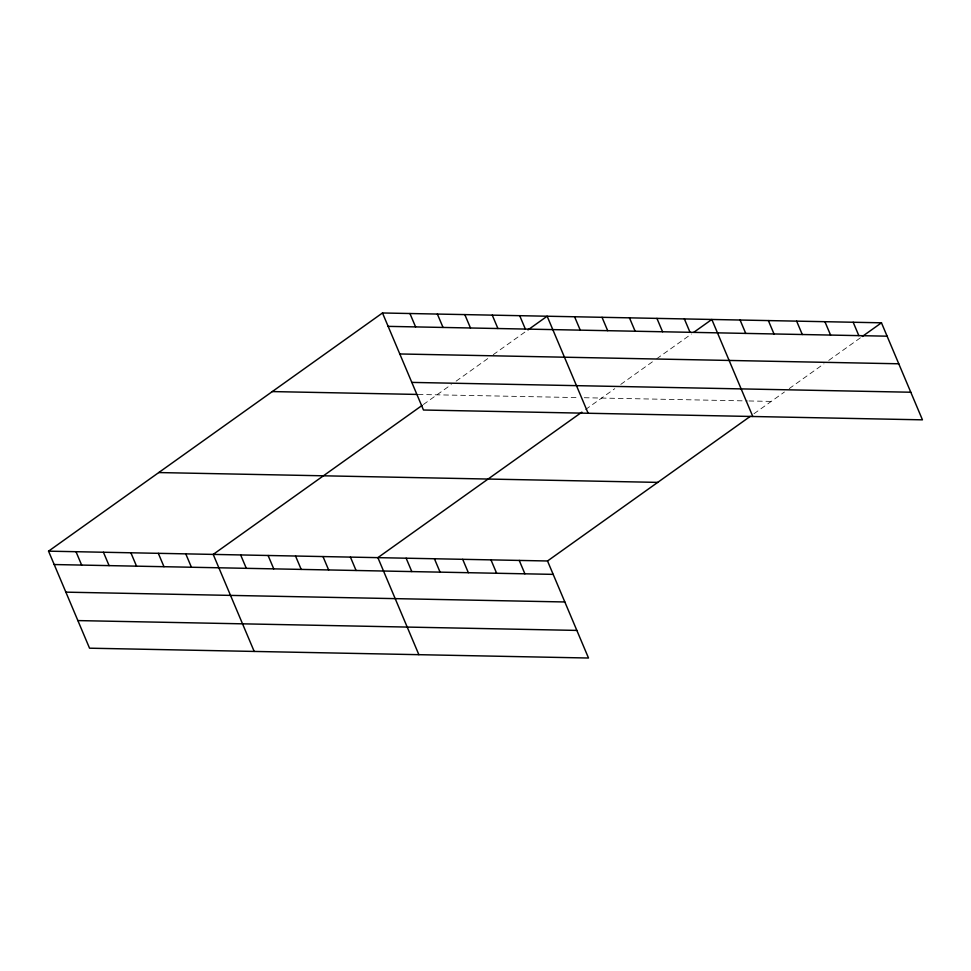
<?xml version="1.0" encoding="UTF-8"?>
<svg xmlns="http://www.w3.org/2000/svg" width="971" height="971" viewBox="0 0 971 971"><rect width="100%" height="100%" fill="white"/><g stroke="black" fill="none" stroke-linecap="round" stroke-linejoin="round"><path stroke-width="0.73" stroke-dasharray="4.86 3.64" d="M423.38 404.506L451.321 384.577M456.115 381.154L488.462 358.093M493.244 354.67L525.59 331.596M585.574 409.507L614.789 388.667M620.772 384.395L654.32 360.472M656.712 358.76L691.449 333.988M753.982 413.731L784.434 392.005M789.229 388.594L823.966 363.809M828.761 360.399L861.095 337.325M418.173 394.457L578.498 397.612M584.275 397.722L747.452 400.938M748.944 400.962L771.265 401.399"/><path stroke-width="1.46" d="M48.55 551.164L547.523 560.983L588.511 658.022L89.538 648.191L48.55 551.164L382.489 312.978L881.462 322.809L922.45 419.836L423.477 410.017L382.489 312.978M422.142 405.393L213.207 554.405L254.196 651.432M527.981 329.897L547.146 316.218L588.135 413.258M581.86 412.153L377.877 557.645L418.865 654.672M693.84 332.276L711.816 319.471L752.804 416.498M547.523 560.983L750.28 416.365M862.297 336.476L881.462 322.809M388.145 326.365L887.118 336.184M399.797 353.966L898.77 363.785M411.813 382.404L910.786 392.235M272.293 391.58L416.729 394.42M158.746 472.561L657.719 482.381M54.206 564.539L553.179 574.371M65.858 592.152L564.831 601.971M77.874 620.59L576.847 630.41M853.181 322.251L858.837 335.626M824.913 321.692L830.569 335.068M796.633 321.134L802.289 334.51M768.364 320.576L774.008 333.963M740.084 320.017L745.74 333.405M684.373 318.925L690.017 332.3M656.93 318.391L662.574 331.766M629.475 317.845L635.131 331.22M602.032 317.311L607.688 330.686M574.589 316.764L580.245 330.14M519.703 315.684L525.36 329.06M492.261 315.138L497.917 328.526M464.818 314.604L470.474 327.98M437.375 314.058L443.031 327.445M519.242 560.425L524.898 573.812M409.932 313.524L415.588 326.899M490.974 559.866L496.63 573.254M462.694 559.32L468.35 572.696M434.425 558.762L440.069 572.137M406.145 558.204L411.801 571.579M350.434 557.111L356.078 570.487M322.991 556.565L328.635 569.941M295.536 556.019L301.192 569.407M268.093 555.485L273.749 568.86M240.65 554.939L246.306 568.326M185.764 553.858L191.421 567.246M158.322 553.324L163.978 566.7M130.879 552.778L136.535 566.166M103.436 552.244L109.092 565.62M75.993 551.698L81.649 565.086"/></g></svg>
